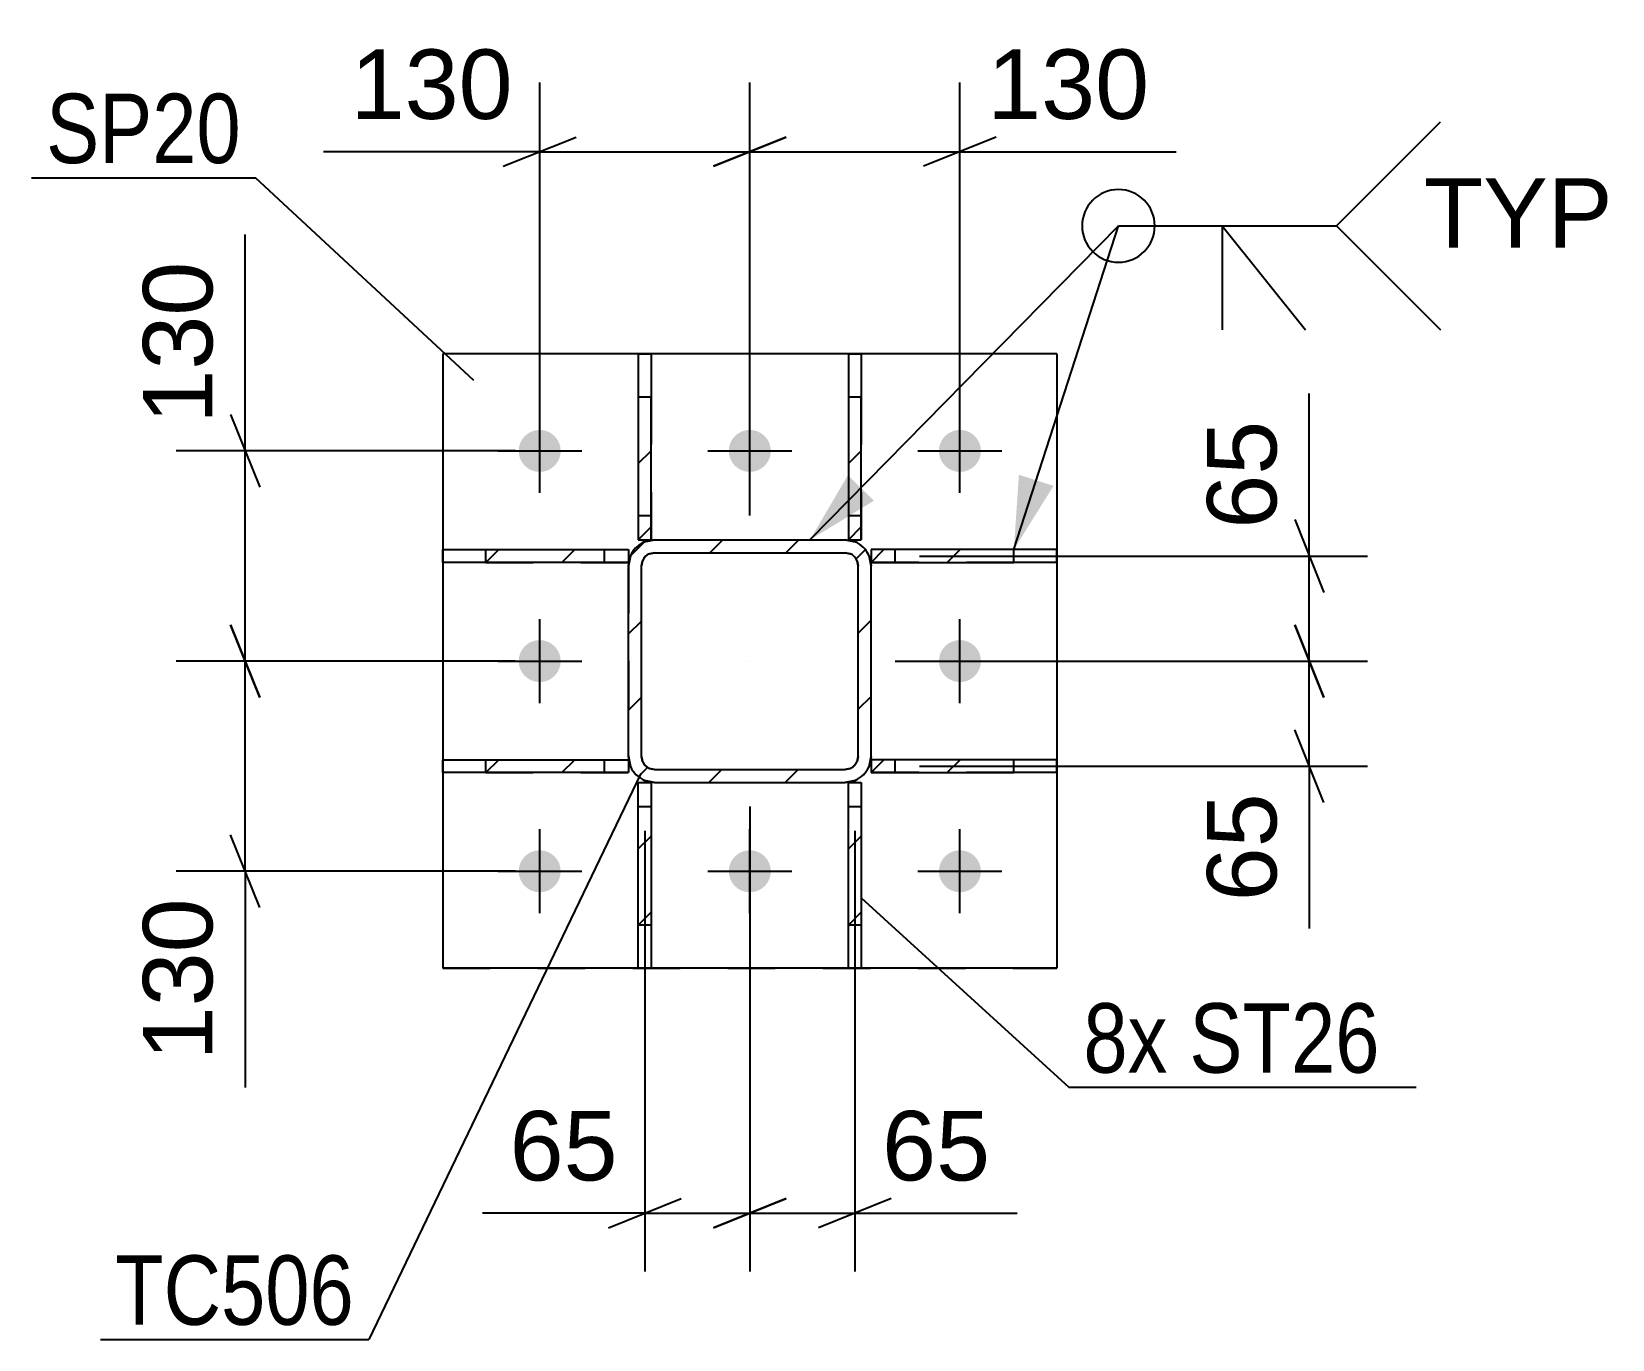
# Model space of a CAD drawing. Header units: millimetres. Extents: x -353 to 488, y -226 to 368.
# Drawn here: x -144.8 to -79.6, y -143.4 to -89.5 of the extents above; entities that cross this region are included whole.
import ezdxf

# ---------------------------------------------------------------- set-up
doc = ezdxf.new("R2010")
doc.units = ezdxf.units.MM
doc.linetypes.add('DXK_LINE_DOT2', pattern=[3.9198, 1.9599, -1.9599])
doc.linetypes.add('DXK_LINE_DOT3', pattern=[5.9187, 2.979, -0.9799, 0.9799, -0.9799])
doc.styles.add('Arial', font='ARIAL.TTF', dxfattribs={"height": 0.2})
doc.styles.add('Arial Narrow', font='ARIALN.TTF', dxfattribs={"height": 0.2})

# ---------------------------------------------------------------- blocks, each defined once
blk = doc.blocks.new('Part-284857872-21764 - 21687')
at = {"linetype": 'Continuous'}
h = blk.add_hatch(dxfattribs=at)
h.set_pattern_fill('', scale=0.7, style=0, pattern_type=0)
h.set_pattern_definition([(45, (-110.172, -120.0765), (-1.57154, 1.57154), [])])
h.paths.add_polyline_path([(-110.172, -119.543), (-110.172, -120.077), (-104.28, -120.077), (-104.28, -119.543)])
at = {"color": 7, "linetype": 'DXK_LINE_DOT2'}
for p, q in [((-104.28, -119.543), (-110.172, -119.543)), ((-110.172, -119.543), (-110.172, -120.077)), ((-109.172, -120.077), (-109.172, -119.543)), ((-104.28, -120.077), (-110.172, -120.077))]:
    blk.add_line(p, q, dxfattribs=at)
at = {"color": 2, "linetype": 'Continuous'}
for p, q in [((-104.28, -119.543), (-110.172, -119.543)), ((-110.172, -119.543), (-110.172, -120.077)), ((-102.505, -119.543), (-104.28, -119.543)), ((-104.28, -120.077), (-104.28, -119.543)), ((-102.505, -120.077), (-102.505, -119.543)), ((-110.172, -120.077), (-104.28, -120.077)), ((-102.505, -120.077), (-104.28, -120.077))]:
    blk.add_line(p, q, dxfattribs=at)
blk = doc.blocks.new('Part-284857872-21707 - 21687')
at = {"color": 2, "linetype": 'Continuous'}
for p, q in [((-127.839, -102.81), (-127.839, -128.143)), ((-102.505, -102.81), (-127.839, -102.81)), ((-102.505, -102.81), (-102.505, -128.143)), ((-102.505, -128.143), (-127.839, -128.143))]:
    blk.add_line(p, q, dxfattribs=at)
at = {"color": 7, "linetype": 'DXK_LINE_DOT2'}
blk.add_line((-127.839, -128.143), (-102.505, -128.143), dxfattribs=at)
blk = doc.blocks.new('Part-284857872-21763 - 21687')
at = {"linetype": 'Continuous'}
h = blk.add_hatch(dxfattribs=at)
h.set_pattern_fill('', scale=0.7, style=0, pattern_type=0)
h.set_pattern_definition([(45, (-110.172, -111.4102), (-1.57154, 1.57154), [])])
h.paths.add_polyline_path([(-110.172, -110.877), (-110.172, -111.41), (-104.28, -111.41), (-104.28, -110.877)])
at = {"color": 7, "linetype": 'DXK_LINE_DOT2'}
for p, q in [((-104.28, -110.877), (-110.172, -110.877)), ((-110.172, -110.877), (-110.172, -111.41)), ((-104.28, -111.41), (-110.172, -111.41)), ((-109.172, -111.41), (-109.172, -110.877))]:
    blk.add_line(p, q, dxfattribs=at)
at = {"color": 2, "linetype": 'Continuous'}
for p, q in [((-104.28, -110.877), (-110.172, -110.877)), ((-110.172, -110.877), (-110.172, -111.41)), ((-110.172, -111.41), (-104.28, -111.41)), ((-102.505, -110.877), (-104.28, -110.877)), ((-104.28, -111.41), (-104.28, -110.877)), ((-102.505, -111.41), (-104.28, -111.41)), ((-102.505, -111.41), (-102.505, -110.877))]:
    blk.add_line(p, q, dxfattribs=at)
blk = doc.blocks.new('Part-284857872-21692 - 21687')
at = {"linetype": 'Continuous'}
h = blk.add_hatch(dxfattribs=at)
h.set_pattern_fill('', scale=0.7, style=0, pattern_type=0)
h.set_pattern_definition([(45, (-119.5136, -110.558), (-1.57154, 1.57154), [])])
h.paths.add_polyline_path([(-119.105, -110.477), (-119.514, -110.558), (-119.86, -110.789), (-120.091, -111.135), (-120.172, -111.543), (-120.172, -119.41), (-120.091, -119.818), (-119.86, -120.164), (-119.514, -120.396), (-119.105, -120.477), (-111.239, -120.477), (-110.831, -120.396), (-110.485, -120.164), (-110.253, -119.818), (-110.172, -119.41), (-110.172, -111.543), (-110.253, -111.135), (-110.485, -110.789), (-110.831, -110.558), (-111.239, -110.477)])
h.paths.add_polyline_path([(-111.239, -111.01), (-111.035, -111.051), (-110.862, -111.166), (-110.746, -111.339), (-110.705, -111.543), (-110.705, -119.41), (-110.746, -119.614), (-110.862, -119.787), (-111.035, -119.903), (-111.239, -119.943), (-119.105, -119.943), (-119.31, -119.903), (-119.483, -119.787), (-119.598, -119.614), (-119.639, -119.41), (-119.639, -111.543), (-119.598, -111.339), (-119.483, -111.166), (-119.31, -111.051), (-119.105, -111.01)])
at = {"color": 7, "linetype": 'DXK_LINE_DOT2'}
for p, q in [((-119.514, -110.558), (-119.105, -110.477)), ((-119.105, -110.477), (-111.239, -110.477)), ((-111.239, -110.477), (-110.831, -110.558)), ((-120.172, -111.543), (-120.091, -111.135)), ((-119.598, -111.339), (-119.639, -111.543)), ((-119.105, -111.01), (-119.31, -111.051)), ((-119.105, -111.01), (-111.239, -111.01)), ((-111.035, -111.051), (-111.239, -111.01)), ((-110.705, -111.543), (-110.746, -111.339)), ((-110.253, -111.135), (-110.172, -111.543)), ((-120.172, -111.543), (-120.172, -119.41)), ((-120.172, -111.543), (-120.172, -111.543)), ((-119.639, -119.41), (-119.639, -111.543)), ((-110.705, -119.41), (-110.705, -111.543)), ((-110.172, -119.41), (-110.172, -111.543)), ((-120.091, -119.818), (-120.172, -119.41)), ((-119.639, -119.41), (-119.598, -119.614)), ((-119.31, -119.903), (-119.105, -119.943)), ((-119.105, -119.943), (-111.239, -119.943)), ((-111.239, -119.943), (-111.035, -119.903)), ((-110.746, -119.614), (-110.705, -119.41)), ((-110.172, -119.41), (-110.253, -119.818)), ((-119.105, -120.477), (-119.514, -120.396)), ((-119.105, -120.477), (-111.239, -120.477)), ((-110.831, -120.396), (-111.239, -120.477))]:
    blk.add_line(p, q, dxfattribs=at)
at = {"color": 2, "linetype": 'Continuous'}
for p, q in [((-119.105, -110.477), (-119.514, -110.558)), ((-119.105, -110.477), (-119.105, -110.477)), ((-119.105, -110.477), (-111.239, -110.477)), ((-111.239, -110.477), (-111.239, -110.477)), ((-110.831, -110.558), (-111.239, -110.477)), ((-120.091, -111.135), (-120.172, -111.543)), ((-119.639, -111.543), (-119.598, -111.339)), ((-119.31, -111.051), (-119.105, -111.01)), ((-119.105, -111.01), (-119.105, -111.01)), ((-119.105, -111.01), (-111.239, -111.01)), ((-111.239, -111.01), (-111.239, -111.01)), ((-111.239, -111.01), (-111.035, -111.051)), ((-110.746, -111.339), (-110.705, -111.543)), ((-110.172, -111.543), (-110.253, -111.135)), ((-120.172, -111.543), (-120.172, -111.543)), ((-120.172, -119.41), (-120.172, -111.543)), ((-119.639, -111.543), (-119.639, -111.543)), ((-119.639, -119.41), (-119.639, -111.543)), ((-110.705, -111.543), (-110.705, -111.543)), ((-110.705, -119.41), (-110.705, -111.543)), ((-110.172, -111.543), (-110.172, -111.543)), ((-110.172, -119.41), (-110.172, -111.543)), ((-120.172, -119.41), (-120.172, -119.41)), ((-120.172, -119.41), (-120.091, -119.818)), ((-119.639, -119.41), (-119.639, -119.41)), ((-119.598, -119.614), (-119.639, -119.41)), ((-119.105, -119.943), (-119.31, -119.903)), ((-119.105, -119.943), (-119.105, -119.943)), ((-119.105, -119.943), (-111.239, -119.943)), ((-111.035, -119.903), (-111.239, -119.943)), ((-111.239, -119.943), (-111.239, -119.943)), ((-110.705, -119.41), (-110.746, -119.614)), ((-110.705, -119.41), (-110.705, -119.41)), ((-110.253, -119.818), (-110.172, -119.41)), ((-110.172, -119.41), (-110.172, -119.41)), ((-119.514, -120.396), (-119.105, -120.477)), ((-119.105, -120.477), (-119.105, -120.477)), ((-119.105, -120.477), (-111.239, -120.477)), ((-111.239, -120.477), (-110.831, -120.396)), ((-111.239, -120.477), (-111.239, -120.477))]:
    blk.add_line(p, q, dxfattribs=at)
at = {"color": 7, "linetype": 'DXK_LINE_DOT3'}
blk.add_line((-115.172, -115.477), (-115.172, -115.477), dxfattribs=at)
at = {"color": 7, "linetype": 'DXK_LINE_DOT2'}
for centre, radius, start, end in [((-119.105, -111.543), 1.067, 112.5, 157.5), ((-111.239, -111.543), 1.067, 22.5, 67.5), ((-119.105, -111.543), 0.533, 112.5, 157.5), ((-111.239, -111.543), 0.533, 22.5, 67.5), ((-119.105, -119.41), 1.067, 202.5, 247.5), ((-119.105, -119.41), 0.533, 202.5, 247.5), ((-111.239, -119.41), 0.533, 292.5, 337.5), ((-111.239, -119.41), 1.067, 292.5, 337.5)]:
    blk.add_arc(centre, radius, start, end, dxfattribs=at)
at = {"color": 2, "linetype": 'Continuous'}
for centre, radius, start, end in [((-119.105, -111.543), 1.067, 112.5, 157.5), ((-111.239, -111.543), 1.067, 22.5, 67.5), ((-119.105, -111.543), 0.533, 112.5, 157.5), ((-111.239, -111.543), 0.533, 22.5, 67.5), ((-119.105, -119.41), 1.067, 202.5, 247.5), ((-119.105, -119.41), 0.533, 202.5, 247.5), ((-111.239, -119.41), 0.533, 292.5, 337.5), ((-111.239, -119.41), 1.067, 292.5, 337.5)]:
    blk.add_arc(centre, radius, start, end, dxfattribs=at)
blk = doc.blocks.new('Part-284857872-21765 - 21687')
at = {"linetype": 'Continuous'}
h = blk.add_hatch(dxfattribs=at)
h.set_pattern_fill('', scale=0.7, style=0, pattern_type=0)
h.set_pattern_definition([(45, (-126.064, -111.4102), (-1.57154, 1.57154), [])])
h.paths.add_polyline_path([(-126.064, -110.877), (-126.064, -111.41), (-120.172, -111.41), (-120.172, -110.877)])
at = {"color": 2, "linetype": 'Continuous'}
for p, q in [((-127.839, -111.41), (-127.839, -110.877)), ((-127.839, -110.877), (-126.064, -110.877)), ((-126.064, -111.41), (-127.839, -111.41)), ((-126.064, -111.41), (-126.064, -110.877)), ((-126.064, -110.877), (-120.172, -110.877)), ((-120.172, -111.41), (-126.064, -111.41)), ((-120.172, -110.877), (-120.172, -111.41))]:
    blk.add_line(p, q, dxfattribs=at)
at = {"color": 7, "linetype": 'DXK_LINE_DOT2'}
for p, q in [((-126.064, -110.877), (-120.172, -110.877)), ((-126.064, -111.41), (-120.172, -111.41)), ((-121.172, -111.41), (-121.172, -110.877)), ((-120.172, -110.877), (-120.172, -111.41))]:
    blk.add_line(p, q, dxfattribs=at)
blk = doc.blocks.new('Part-284857872-21766 - 21687')
at = {"linetype": 'Continuous'}
h = blk.add_hatch(dxfattribs=at)
h.set_pattern_fill('', scale=0.7, style=0, pattern_type=0)
h.set_pattern_definition([(45, (-126.064, -120.0765), (-1.57154, 1.57154), [])])
h.paths.add_polyline_path([(-126.064, -119.543), (-126.064, -120.077), (-120.172, -120.077), (-120.172, -119.543)])
at = {"color": 2, "linetype": 'Continuous'}
for p, q in [((-127.839, -120.077), (-127.839, -119.543)), ((-127.839, -119.543), (-126.064, -119.543)), ((-126.064, -120.077), (-126.064, -119.543)), ((-126.064, -119.543), (-120.172, -119.543)), ((-120.172, -119.543), (-120.172, -120.077)), ((-126.064, -120.077), (-127.839, -120.077)), ((-120.172, -120.077), (-126.064, -120.077))]:
    blk.add_line(p, q, dxfattribs=at)
at = {"color": 7, "linetype": 'DXK_LINE_DOT2'}
for p, q in [((-126.064, -119.543), (-120.172, -119.543)), ((-121.172, -120.077), (-121.172, -119.543)), ((-120.172, -119.543), (-120.172, -120.077)), ((-126.064, -120.077), (-120.172, -120.077))]:
    blk.add_line(p, q, dxfattribs=at)
blk = doc.blocks.new('Part-284857872-21767 - 21687')
at = {"linetype": 'Continuous'}
h = blk.add_hatch(dxfattribs=at)
h.set_pattern_fill('', scale=0.7, style=0, pattern_type=0)
h.set_pattern_definition([(45, (-111.1054, -110.4767), (-1.57154, 1.57154), [])])
h.paths.add_polyline_path([(-111.105, -104.585), (-111.105, -110.477), (-110.572, -110.477), (-110.572, -104.585)])
at = {"color": 2, "linetype": 'Continuous'}
for p, q in [((-111.105, -102.81), (-111.105, -104.585)), ((-111.105, -102.81), (-110.572, -102.81)), ((-110.572, -102.81), (-110.572, -104.585)), ((-111.105, -104.585), (-111.105, -110.477)), ((-111.105, -104.585), (-110.572, -104.585)), ((-110.572, -110.477), (-110.572, -104.585)), ((-111.105, -110.477), (-110.572, -110.477))]:
    blk.add_line(p, q, dxfattribs=at)
at = {"color": 7, "linetype": 'DXK_LINE_DOT2'}
for p, q in [((-111.105, -104.585), (-111.105, -110.477)), ((-110.572, -104.585), (-110.572, -110.477)), ((-111.105, -109.477), (-110.572, -109.477)), ((-111.105, -110.477), (-110.572, -110.477))]:
    blk.add_line(p, q, dxfattribs=at)
blk = doc.blocks.new('Part-284857872-21768 - 21687')
at = {"linetype": 'Continuous'}
h = blk.add_hatch(dxfattribs=at)
h.set_pattern_fill('', scale=0.7, style=0, pattern_type=0)
h.set_pattern_definition([(45, (-119.772, -110.4767), (-1.57154, 1.57154), [])])
h.paths.add_polyline_path([(-119.772, -104.585), (-119.772, -110.477), (-119.239, -110.477), (-119.239, -104.585)])
at = {"color": 2, "linetype": 'Continuous'}
for p, q in [((-119.772, -102.81), (-119.772, -104.585)), ((-119.772, -102.81), (-119.239, -102.81)), ((-119.239, -102.81), (-119.239, -104.585)), ((-119.772, -104.585), (-119.772, -110.477)), ((-119.772, -104.585), (-119.239, -104.585)), ((-119.239, -110.477), (-119.239, -104.585)), ((-119.772, -110.477), (-119.239, -110.477))]:
    blk.add_line(p, q, dxfattribs=at)
at = {"color": 7, "linetype": 'DXK_LINE_DOT2'}
for p, q in [((-119.772, -104.585), (-119.772, -110.477)), ((-119.239, -104.585), (-119.239, -110.477)), ((-119.772, -109.477), (-119.239, -109.477)), ((-119.772, -110.477), (-119.239, -110.477))]:
    blk.add_line(p, q, dxfattribs=at)
blk = doc.blocks.new('Part-284857872-21769 - 21687')
at = {"linetype": 'Continuous'}
h = blk.add_hatch(dxfattribs=at)
h.set_pattern_fill('', scale=0.7, style=0, pattern_type=0)
h.set_pattern_definition([(45, (-111.1054, -126.3682), (-1.57154, 1.57154), [])])
h.paths.add_polyline_path([(-111.105, -120.477), (-111.105, -126.368), (-110.572, -126.368), (-110.572, -120.477)])
at = {"color": 7, "linetype": 'DXK_LINE_DOT2'}
for p, q in [((-111.105, -126.368), (-111.105, -120.477)), ((-111.105, -120.477), (-110.572, -120.477)), ((-110.572, -120.477), (-110.572, -126.368)), ((-111.105, -121.477), (-110.572, -121.477))]:
    blk.add_line(p, q, dxfattribs=at)
at = {"color": 2, "linetype": 'Continuous'}
for p, q in [((-111.105, -126.368), (-111.105, -120.477)), ((-111.105, -120.477), (-110.572, -120.477)), ((-110.572, -120.477), (-110.572, -126.368)), ((-111.105, -128.143), (-111.105, -126.368)), ((-110.572, -126.368), (-111.105, -126.368)), ((-110.572, -126.368), (-110.572, -128.143)), ((-110.572, -128.143), (-111.105, -128.143))]:
    blk.add_line(p, q, dxfattribs=at)
blk = doc.blocks.new('Part-284857872-21770 - 21687')
at = {"linetype": 'Continuous'}
h = blk.add_hatch(dxfattribs=at)
h.set_pattern_fill('', scale=0.7, style=0, pattern_type=0)
h.set_pattern_definition([(45, (-119.772, -126.3682), (-1.57154, 1.57154), [])])
h.paths.add_polyline_path([(-119.772, -120.477), (-119.772, -126.368), (-119.239, -126.368), (-119.239, -120.477)])
at = {"color": 7, "linetype": 'DXK_LINE_DOT2'}
for p, q in [((-119.772, -126.368), (-119.772, -120.477)), ((-119.772, -120.477), (-119.239, -120.477)), ((-119.239, -120.477), (-119.239, -126.368)), ((-119.772, -121.477), (-119.239, -121.477))]:
    blk.add_line(p, q, dxfattribs=at)
at = {"color": 2, "linetype": 'Continuous'}
for p, q in [((-119.772, -126.368), (-119.772, -120.477)), ((-119.772, -120.477), (-119.239, -120.477)), ((-119.239, -120.477), (-119.239, -126.368)), ((-119.772, -128.143), (-119.772, -126.368)), ((-119.239, -126.368), (-119.772, -126.368)), ((-119.239, -126.368), (-119.239, -128.143)), ((-119.239, -128.143), (-119.772, -128.143))]:
    blk.add_line(p, q, dxfattribs=at)
blk = doc.blocks.new('Bolt-284857872-21783 - 21687')
at = {"linetype": 'Continuous'}
for points in [[(-123.839, -105.943, -1), (-123.839, -107.677, -1)], [(-115.172, -105.943, -1), (-115.172, -107.677, -1)], [(-106.505, -105.943, -1), (-106.505, -107.677, -1)], [(-123.839, -114.61, -1), (-123.839, -116.343, -1)], [(-106.505, -114.61, -1), (-106.505, -116.343, -1)], [(-123.839, -123.277, -1), (-123.839, -125.01, -1)], [(-115.172, -123.277, -1), (-115.172, -125.01, -1)], [(-106.505, -123.277, -1), (-106.505, -125.01, -1)]]:
    blk.add_hatch(color=1, dxfattribs=at).paths.add_polyline_path(points)
at = {"color": 1, "linetype": 'Continuous'}
for p, q in [((-123.839, -108.543), (-123.839, -105.077)), ((-115.172, -108.543), (-115.172, -105.077)), ((-106.505, -108.543), (-106.505, -105.077)), ((-125.572, -106.81), (-122.105, -106.81)), ((-116.905, -106.81), (-113.439, -106.81)), ((-108.239, -106.81), (-104.772, -106.81)), ((-123.839, -117.21), (-123.839, -113.743)), ((-106.505, -117.21), (-106.505, -113.743)), ((-125.572, -115.477), (-122.105, -115.477)), ((-108.239, -115.477), (-104.772, -115.477)), ((-123.839, -125.877), (-123.839, -122.41)), ((-115.172, -125.877), (-115.172, -122.41)), ((-106.505, -125.877), (-106.505, -122.41)), ((-125.572, -124.143), (-122.105, -124.143)), ((-116.905, -124.143), (-113.439, -124.143)), ((-108.239, -124.143), (-104.772, -124.143))]:
    blk.add_line(p, q, dxfattribs=at)
blk = doc.blocks.new('StraightDimension-284857872-33598 - 21687')
at = {"color": 7, "linetype": 'Continuous'}
for p, q in [((-135.989, -106.81), (-135.989, -97.889)), ((-135.989, -106.81), (-135.989, -97.889)), ((-136.589, -105.31), (-135.389, -108.31)), ((-124.839, -106.81), (-138.839, -106.81)), ((-135.989, -115.477), (-135.989, -106.81)), ((-135.389, -116.977), (-136.589, -113.977)), ((-124.839, -115.477), (-138.839, -115.477))]:
    blk.add_line(p, q, dxfattribs=at)
at = {"color": 0}
blk.add_wipeout([(-136.739, -98.414), (-140.939, -98.414), (-140.939, -106.285), (-136.739, -106.285)], dxfattribs=at)
at = {"color": 3, "style": 'Arial'}
blk.add_text('130', height=2.8652, rotation=90.00021, dxfattribs=at).set_placement((-137.339, -105.685))
blk = doc.blocks.new('StraightDimension-284857872-21902 - 21687')
at = {"color": 7, "linetype": 'Continuous'}
for p, q in [((-115.172, -121.477), (-115.172, -140.643)), ((-110.839, -122.477), (-110.839, -140.643)), ((-116.672, -138.843), (-113.672, -137.643)), ((-109.339, -137.643), (-112.339, -138.843)), ((-115.172, -138.243), (-110.839, -138.243)), ((-110.839, -138.243), (-104.141, -138.243)), ((-110.839, -138.243), (-104.141, -138.243))]:
    blk.add_line(p, q, dxfattribs=at)
at = {"color": 0}
blk.add_wipeout([(-104.666, -137.493), (-104.666, -133.293), (-110.314, -133.293), (-110.314, -137.493)], dxfattribs=at)
at = {"color": 3, "style": 'Arial'}
blk.add_text('65', height=2.8652, dxfattribs=at).set_placement((-109.714, -136.893))
blk = doc.blocks.new('StraightDimension-284857872-21890 - 21687')
at = {"color": 7, "linetype": 'Continuous'}
for p, q in [((-92.697, -113.977), (-91.497, -116.977)), ((-109.172, -115.477), (-89.697, -115.477)), ((-92.097, -119.81), (-92.097, -115.477)), ((-91.497, -121.31), (-92.697, -118.31)), ((-108.172, -119.81), (-89.697, -119.81)), ((-92.097, -119.81), (-92.097, -126.507)), ((-92.097, -119.81), (-92.097, -126.507))]:
    blk.add_line(p, q, dxfattribs=at)
at = {"color": 0}
blk.add_wipeout([(-92.847, -120.335), (-97.047, -120.335), (-97.047, -125.982), (-92.847, -125.982)], dxfattribs=at)
at = {"color": 3, "style": 'Arial'}
blk.add_text('65', height=2.8652, rotation=90.00021, dxfattribs=at).set_placement((-93.447, -125.382))
blk = doc.blocks.new('StraightDimension-284857872-21859 - 21687')
at = {"color": 7, "linetype": 'Continuous'}
for p, q in [((-115.172, -109.477), (-115.172, -91.621)), ((-106.505, -105.81), (-106.505, -91.621)), ((-116.672, -95.071), (-113.672, -93.871)), ((-105.005, -93.871), (-108.005, -95.071)), ((-115.172, -94.471), (-106.505, -94.471)), ((-106.505, -94.471), (-97.585, -94.471)), ((-106.505, -94.471), (-97.585, -94.471))]:
    blk.add_line(p, q, dxfattribs=at)
at = {"color": 0}
blk.add_wipeout([(-98.11, -93.721), (-98.11, -89.521), (-105.98, -89.521), (-105.98, -93.721)], dxfattribs=at)
at = {"color": 3, "style": 'Arial'}
blk.add_text('130', height=2.8652, dxfattribs=at).set_placement((-105.38, -93.121))
blk = doc.blocks.new('StraightDimension-284857872-21860 - 21687')
at = {"color": 7, "linetype": 'Continuous'}
for p, q in [((-123.839, -105.81), (-123.839, -91.621)), ((-115.172, -109.477), (-115.172, -91.621)), ((-125.339, -95.071), (-122.339, -93.871)), ((-113.672, -93.871), (-116.672, -95.071)), ((-123.839, -94.471), (-132.76, -94.471)), ((-123.839, -94.471), (-132.76, -94.471)), ((-123.839, -94.471), (-115.172, -94.471))]:
    blk.add_line(p, q, dxfattribs=at)
at = {"color": 0}
blk.add_wipeout([(-124.364, -93.721), (-124.364, -89.521), (-132.235, -89.521), (-132.235, -93.721)], dxfattribs=at)
at = {"color": 3, "style": 'Arial'}
blk.add_text('130', height=2.8652, dxfattribs=at).set_placement((-131.635, -93.121))
blk = doc.blocks.new('StraightDimension-284857872-21889 - 21687')
at = {"color": 7, "linetype": 'Continuous'}
for p, q in [((-92.097, -111.144), (-92.097, -104.446)), ((-92.097, -111.144), (-92.097, -104.446)), ((-92.697, -109.644), (-91.497, -112.644)), ((-108.172, -111.144), (-89.697, -111.144)), ((-92.097, -115.477), (-92.097, -111.144)), ((-91.497, -116.977), (-92.697, -113.977)), ((-109.172, -115.477), (-89.697, -115.477))]:
    blk.add_line(p, q, dxfattribs=at)
at = {"color": 0}
blk.add_wipeout([(-92.847, -104.971), (-97.047, -104.971), (-97.047, -110.619), (-92.847, -110.619)], dxfattribs=at)
at = {"color": 3, "style": 'Arial'}
blk.add_text('65', height=2.8652, rotation=90.00021, dxfattribs=at).set_placement((-93.447, -110.019))
blk = doc.blocks.new('StraightDimension-284857872-21903 - 21687')
at = {"color": 7, "linetype": 'Continuous'}
for p, q in [((-115.172, -121.477), (-115.172, -140.643)), ((-119.505, -122.477), (-119.505, -140.643)), ((-121.005, -138.843), (-118.005, -137.643)), ((-113.672, -137.643), (-116.672, -138.843)), ((-119.505, -138.243), (-126.203, -138.243)), ((-119.505, -138.243), (-126.203, -138.243)), ((-119.505, -138.243), (-115.172, -138.243))]:
    blk.add_line(p, q, dxfattribs=at)
at = {"color": 0}
blk.add_wipeout([(-120.03, -137.493), (-120.03, -133.293), (-125.678, -133.293), (-125.678, -137.493)], dxfattribs=at)
at = {"color": 3, "style": 'Arial'}
blk.add_text('65', height=2.8652, dxfattribs=at).set_placement((-125.078, -136.893))
blk = doc.blocks.new('StraightDimension-284857872-33596 - 21687')
at = {"color": 7, "linetype": 'Continuous'}
for p, q in [((-136.589, -113.977), (-135.389, -116.977)), ((-124.839, -115.477), (-138.839, -115.477)), ((-135.989, -124.143), (-135.989, -115.477)), ((-135.389, -125.643), (-136.589, -122.643)), ((-124.839, -124.143), (-138.839, -124.143)), ((-135.989, -124.143), (-135.989, -133.064)), ((-135.989, -124.143), (-135.989, -133.064))]:
    blk.add_line(p, q, dxfattribs=at)
at = {"color": 0}
blk.add_wipeout([(-136.739, -124.668), (-140.939, -124.668), (-140.939, -132.539), (-136.739, -132.539)], dxfattribs=at)
at = {"color": 3, "style": 'Arial'}
blk.add_text('130', height=2.8652, rotation=90.00021, dxfattribs=at).set_placement((-137.339, -131.939))
blk = doc.blocks.new('Mark-284857872-21926 - 21687')
at = {"color": 30, "linetype": 'Continuous'}
for p in [(-119.668, -120.106), (-141.953, -143.446)]:
    blk.add_line(p, (-130.889, -143.446), dxfattribs=at)
at = {"color": 0}
blk.add_wipeout([(-131.489, -142.846), (-131.489, -139.846), (-141.353, -139.846), (-141.353, -142.846)], dxfattribs=at)
blk.add_wipeout([(-131.489, -142.846), (-131.489, -139.846), (-141.353, -139.846), (-141.353, -142.846)], dxfattribs=at)
at = {"color": 3, "style": 'Arial Narrow'}
blk.add_text('TC506', height=2.8633, dxfattribs=at).set_placement((-141.353, -142.846))
blk = doc.blocks.new('Mark-284857872-21929 - 21687')
at = {"color": 30, "linetype": 'Continuous'}
for p in [(-144.797, -95.543), (-126.56, -103.91)]:
    blk.add_line(p, (-135.558, -95.543), dxfattribs=at)
at = {"color": 0}
blk.add_wipeout([(-136.158, -94.943), (-136.158, -91.943), (-144.197, -91.943), (-144.197, -94.943)], dxfattribs=at)
blk.add_wipeout([(-136.158, -94.943), (-136.158, -91.943), (-144.197, -91.943), (-144.197, -94.943)], dxfattribs=at)
at = {"color": 3, "style": 'Arial Narrow'}
blk.add_text('SP20', height=2.8633, dxfattribs=at).set_placement((-144.197, -94.943))
blk = doc.blocks.new('MarkSet-284857872-21968 - 21687')
at = {"color": 30, "linetype": 'Continuous'}
for p, q in [((-110.572, -125.239), (-102.011, -133.049)), ((-102.011, -133.049), (-87.684, -133.049))]:
    blk.add_line(p, q, dxfattribs=at)
at = {"color": 0}
for points in [[(-97.939, -132.449), (-97.939, -129.449), (-101.411, -129.449), (-101.411, -132.449)], [(-89.184, -132.449), (-89.184, -129.449), (-97.039, -129.449), (-97.039, -132.449)]]:
    blk.add_wipeout(points, dxfattribs=at)
for points in [[(-97.939, -132.449), (-97.939, -129.449), (-101.411, -129.449), (-101.411, -132.449)], [(-89.184, -132.449), (-89.184, -129.449), (-97.039, -129.449), (-97.039, -132.449)]]:
    blk.add_wipeout(points, dxfattribs=at)
at = {"color": 3, "style": 'Arial Narrow'}
for s, p in [('8x', (-101.411, -132.449)), ('ST26', (-97.039, -132.449))]:
    blk.add_text(s, height=2.8633, dxfattribs=at).set_placement(p)
blk = doc.blocks.new('WeldMark-284857872-29576 - 21687')
at = {"linetype": 'Continuous'}
for points in [[(-110.053, -108.863), (-112.691, -110.477), (-111.123, -107.811)], [(-102.644, -108.253), (-104.28, -110.877), (-104.071, -107.792)]]:
    blk.add_hatch(color=30, dxfattribs=at).paths.add_polyline_path(points)
at = {"color": 30, "linetype": 'Continuous'}
for p, q in [((-112.691, -110.477), (-99.967, -97.53)), ((-104.28, -110.877), (-99.967, -97.53)), ((-99.967, -97.53), (-90.967, -97.53))]:
    blk.add_line(p, q, dxfattribs=at)
at = {"color": 3, "linetype": 'Continuous'}
for q in [(-92.253, -101.815), (-95.681, -101.815)]:
    blk.add_line((-95.681, -97.53), q, dxfattribs=at)
for start, end in [(90, 270), (270, 90)]:
    blk.add_arc((-99.967, -97.53), 1.5, start, end, dxfattribs=at)
at = {"color": 0, "linetype": 'Continuous'}
blk.add_wipeout([(-79.591, -98.43), (-79.591, -95.43), (-87.367, -95.43), (-87.367, -98.43)], dxfattribs=at)
blk.add_wipeout([(-79.591, -98.43), (-79.591, -95.43), (-87.367, -95.43), (-87.367, -98.43)], dxfattribs=at)
at = {"color": 3, "linetype": 'Continuous'}
for q in [(-86.681, -93.244), (-86.681, -101.815)]:
    blk.add_line((-90.967, -97.53), q, dxfattribs=at)
at = {"color": 3, "linetype": 'Continuous', "style": 'Arial'}
blk.add_text('TYP', height=2.8652, dxfattribs=at).set_placement((-87.367, -98.43))

msp = doc.modelspace()

# ---------------------------------------------------------------- block references
for name in ['Part-284857872-21707 - 21687', 'Part-284857872-21768 - 21687', 'Part-284857872-21767 - 21687', 'Bolt-284857872-21783 - 21687', 'Part-284857872-21692 - 21687', 'Part-284857872-21765 - 21687', 'Part-284857872-21763 - 21687', 'Part-284857872-21766 - 21687', 'Part-284857872-21764 - 21687', 'Part-284857872-21770 - 21687', 'Part-284857872-21769 - 21687']:
    msp.add_blockref(name, (0, 0))

# ---------------------------------------------------------------- next in the draw order: block references
for name in ['StraightDimension-284857872-21859 - 21687', 'StraightDimension-284857872-33598 - 21687', 'StraightDimension-284857872-21902 - 21687']:
    msp.add_blockref(name, (0, 0))

# ---------------------------------------------------------------- next in the draw order: block references
for name in ['StraightDimension-284857872-21860 - 21687', 'StraightDimension-284857872-21890 - 21687', 'StraightDimension-284857872-21903 - 21687']:
    msp.add_blockref(name, (0, 0))

# ---------------------------------------------------------------- next in the draw order: block references
for name in ['Mark-284857872-21929 - 21687', 'StraightDimension-284857872-21889 - 21687', 'StraightDimension-284857872-33596 - 21687', 'MarkSet-284857872-21968 - 21687']:
    msp.add_blockref(name, (0, 0))

# ---------------------------------------------------------------- next in the draw order: block references
for name in ['WeldMark-284857872-29576 - 21687', 'Mark-284857872-21926 - 21687']:
    msp.add_blockref(name, (0, 0))

doc.saveas('drawing.dxf')
